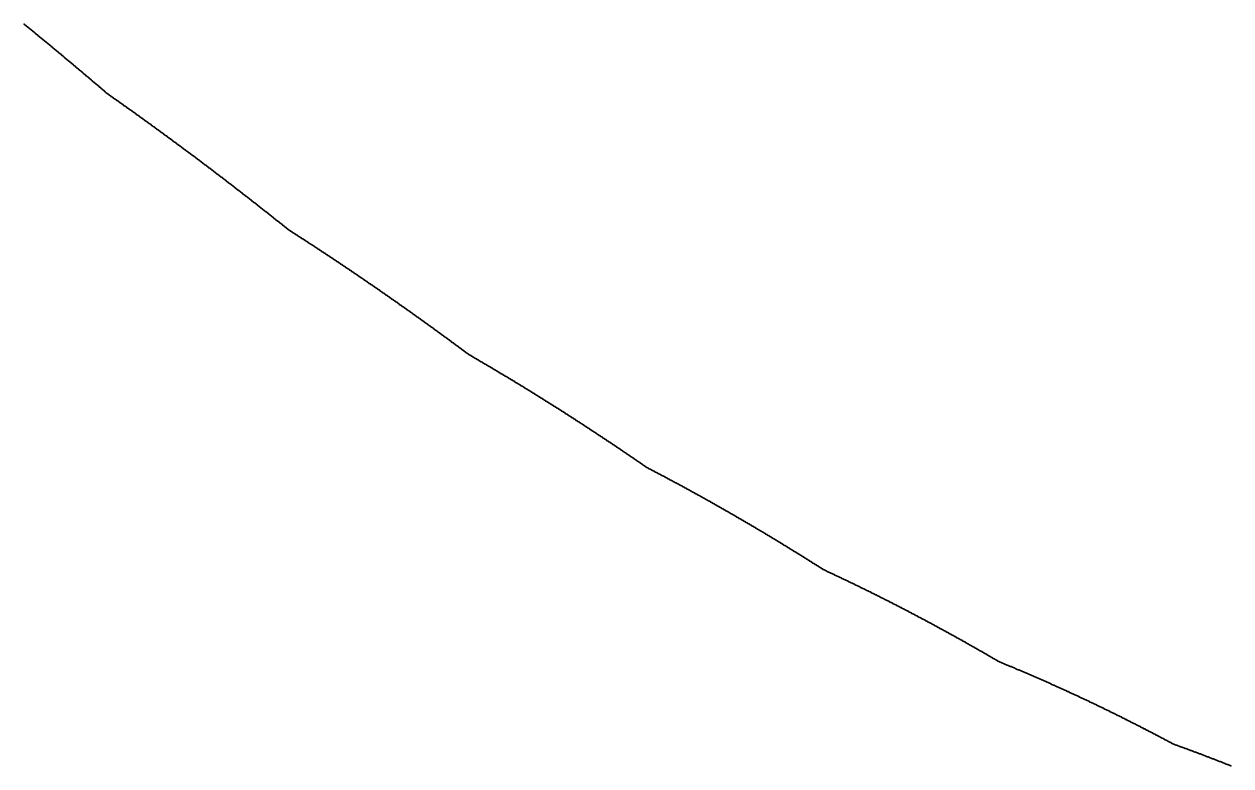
# Model space of a CAD drawing. Header units: metres. Extents: x 0 to 360, y 49 to 117.
# Drawn here: x 67.5 to 78.75, y 70.48 to 77.39 of the extents above; entities that cross this region are included whole.
import ezdxf

# ---------------------------------------------------------------- set-up
doc = ezdxf.new("R2010")
doc.units = ezdxf.units.M

msp = doc.modelspace()

# ---------------------------------------------------------------- linework, layer by layer
for p in [(67.5, 77.389), (67.508, 77.383), (67.516, 77.376), (67.524, 77.37), (67.531, 77.364), (67.539, 77.358), (67.547, 77.351), (67.555, 77.345), (67.562, 77.339), (67.57, 77.332), (67.578, 77.326), (67.586, 77.319), (67.593, 77.313), (67.601, 77.307), (67.609, 77.3), (67.617, 77.294), (67.624, 77.288), (67.632, 77.281), (67.64, 77.275), (67.648, 77.269), (67.655, 77.262), (67.663, 77.256), (67.671, 77.25), (67.679, 77.243), (67.686, 77.237), (67.694, 77.23), (67.702, 77.224), (67.71, 77.218), (67.717, 77.211), (67.725, 77.205), (67.733, 77.198), (67.74, 77.192), (67.748, 77.186), (67.756, 77.179), (67.764, 77.173), (67.771, 77.166), (67.779, 77.16), (67.787, 77.154), (67.795, 77.147), (67.802, 77.141), (67.81, 77.134), (67.818, 77.128), (67.825, 77.121), (67.833, 77.115), (67.841, 77.109), (67.849, 77.102), (67.856, 77.096), (67.864, 77.089), (67.872, 77.083), (67.88, 77.076), (67.887, 77.07), (67.895, 77.063), (67.903, 77.057), (67.91, 77.051), (67.918, 77.044), (67.926, 77.038), (67.934, 77.031), (67.941, 77.025), (67.949, 77.018), (67.957, 77.012), (67.964, 77.005), (67.972, 76.999), (67.98, 76.992), (67.988, 76.986), (67.995, 76.979), (68.003, 76.973), (68.011, 76.966), (68.018, 76.96), (68.026, 76.953), (68.034, 76.947), (68.042, 76.94), (68.049, 76.934), (68.057, 76.927), (68.065, 76.921), (68.072, 76.914), (68.08, 76.908), (68.088, 76.901), (68.096, 76.895), (68.103, 76.888), (68.111, 76.882), (68.119, 76.875), (68.126, 76.869), (68.134, 76.862), (68.142, 76.855), (68.15, 76.849), (68.157, 76.842), (68.165, 76.836), (68.173, 76.829), (68.18, 76.823), (68.188, 76.816), (68.196, 76.81), (68.203, 76.803), (68.211, 76.797), (68.219, 76.79), (68.227, 76.783), (68.234, 76.777), (68.242, 76.77), (68.25, 76.764), (68.257, 76.757), (68.265, 76.75), (68.273, 76.743), (68.28, 76.738), (68.288, 76.732), (68.296, 76.727), (68.304, 76.722), (68.311, 76.716), (68.319, 76.711), (68.327, 76.705), (68.334, 76.7), (68.342, 76.694), (68.35, 76.689), (68.357, 76.684), (68.365, 76.678), (68.373, 76.673), (68.38, 76.667), (68.388, 76.662), (68.396, 76.656), (68.403, 76.651), (68.411, 76.646), (68.419, 76.64), (68.427, 76.635), (68.434, 76.629), (68.442, 76.624), (68.45, 76.618), (68.457, 76.613), (68.465, 76.607), (68.473, 76.602), (68.48, 76.596), (68.488, 76.591), (68.496, 76.586), (68.503, 76.58), (68.511, 76.575), (68.519, 76.569), (68.526, 76.564), (68.534, 76.558), (68.542, 76.553), (68.549, 76.547), (68.557, 76.542), (68.565, 76.536), (68.572, 76.531), (68.58, 76.525), (68.588, 76.52), (68.596, 76.514), (68.603, 76.508), (68.611, 76.503), (68.619, 76.497), (68.626, 76.492), (68.634, 76.486), (68.642, 76.481), (68.649, 76.475), (68.657, 76.47), (68.665, 76.464), (68.672, 76.459), (68.68, 76.453), (68.688, 76.447), (68.695, 76.442), (68.703, 76.436), (68.711, 76.431), (68.718, 76.425), (68.726, 76.42), (68.734, 76.414), (68.741, 76.408), (68.749, 76.403), (68.757, 76.397), (68.764, 76.392), (68.772, 76.386), (68.78, 76.38), (68.787, 76.375), (68.795, 76.369), (68.803, 76.364), (68.81, 76.358), (68.818, 76.352), (68.826, 76.347), (68.833, 76.341), (68.841, 76.336), (68.849, 76.33), (68.856, 76.324), (68.864, 76.319), (68.871, 76.313), (68.879, 76.307), (68.887, 76.302), (68.894, 76.296), (68.902, 76.29), (68.91, 76.285), (68.917, 76.279), (68.925, 76.274), (68.933, 76.268), (68.94, 76.262), (68.948, 76.257), (68.956, 76.251), (68.963, 76.245), (68.971, 76.24), (68.979, 76.234), (68.986, 76.228), (68.994, 76.222), (69.002, 76.217), (69.009, 76.211), (69.017, 76.205), (69.025, 76.2), (69.032, 76.194), (69.04, 76.188), (69.047, 76.183), (69.055, 76.177), (69.063, 76.171), (69.07, 76.165), (69.078, 76.16), (69.086, 76.154), (69.093, 76.148), (69.101, 76.143), (69.109, 76.137), (69.116, 76.131), (69.124, 76.125), (69.132, 76.12), (69.139, 76.114), (69.147, 76.108), (69.154, 76.102), (69.162, 76.097), (69.17, 76.091), (69.177, 76.085), (69.185, 76.079), (69.193, 76.074), (69.2, 76.068), (69.208, 76.062), (69.216, 76.056), (69.223, 76.05), (69.231, 76.045), (69.238, 76.039), (69.246, 76.033), (69.254, 76.027), (69.261, 76.021), (69.269, 76.016), (69.277, 76.01), (69.284, 76.004), (69.292, 75.998), (69.299, 75.992), (69.307, 75.987), (69.315, 75.981), (69.322, 75.975), (69.33, 75.969), (69.338, 75.963), (69.345, 75.958), (69.353, 75.952), (69.36, 75.946), (69.368, 75.94), (69.376, 75.934), (69.383, 75.928), (69.391, 75.923), (69.399, 75.917), (69.406, 75.911), (69.414, 75.905), (69.421, 75.899), (69.429, 75.893), (69.437, 75.887), (69.444, 75.882), (69.452, 75.876), (69.46, 75.87), (69.467, 75.864), (69.475, 75.858), (69.482, 75.852), (69.49, 75.846), (69.498, 75.84), (69.505, 75.834), (69.513, 75.829), (69.52, 75.823), (69.528, 75.817), (69.536, 75.811), (69.543, 75.805), (69.551, 75.799), (69.559, 75.793), (69.566, 75.787), (69.574, 75.781), (69.581, 75.775), (69.589, 75.77), (69.597, 75.764), (69.604, 75.758), (69.612, 75.752), (69.619, 75.746), (69.627, 75.74), (69.635, 75.734), (69.642, 75.728), (69.65, 75.722), (69.657, 75.716), (69.665, 75.71), (69.673, 75.704), (69.68, 75.698), (69.688, 75.692), (69.695, 75.686), (69.703, 75.68), (69.711, 75.674), (69.718, 75.668), (69.726, 75.662), (69.733, 75.656), (69.741, 75.65), (69.749, 75.644), (69.756, 75.638), (69.764, 75.632), (69.771, 75.626), (69.779, 75.62), (69.787, 75.614), (69.794, 75.608), (69.802, 75.602), (69.809, 75.596), (69.817, 75.59), (69.825, 75.584), (69.832, 75.578), (69.84, 75.572), (69.847, 75.566), (69.855, 75.56), (69.863, 75.554), (69.87, 75.548), (69.878, 75.542), (69.885, 75.536), (69.893, 75.53), (69.901, 75.524), (69.908, 75.518), (69.916, 75.512), (69.923, 75.506), (69.931, 75.5), (69.938, 75.494), (69.946, 75.488), (69.954, 75.482), (69.961, 75.475), (69.969, 75.469), (69.976, 75.465), (69.984, 75.46), (69.992, 75.455), (69.999, 75.45), (70.007, 75.445), (70.014, 75.44), (70.022, 75.435), (70.029, 75.431), (70.037, 75.426), (70.045, 75.421), (70.052, 75.416), (70.06, 75.411), (70.067, 75.406), (70.075, 75.401), (70.083, 75.396), (70.09, 75.392), (70.098, 75.387), (70.105, 75.382), (70.113, 75.377), (70.12, 75.372), (70.128, 75.367), (70.136, 75.362), (70.143, 75.357), (70.151, 75.352), (70.158, 75.347), (70.166, 75.342), (70.173, 75.337), (70.181, 75.333), (70.189, 75.328), (70.196, 75.323), (70.204, 75.318), (70.211, 75.313), (70.219, 75.308), (70.226, 75.303), (70.234, 75.298), (70.242, 75.293), (70.249, 75.288), (70.257, 75.283), (70.264, 75.278), (70.272, 75.273), (70.279, 75.268), (70.287, 75.263), (70.294, 75.258), (70.302, 75.253), (70.31, 75.248), (70.317, 75.243), (70.325, 75.238), (70.332, 75.233), (70.34, 75.228), (70.347, 75.223), (70.355, 75.218), (70.363, 75.213), (70.37, 75.208), (70.378, 75.203), (70.385, 75.198), (70.393, 75.193), (70.4, 75.188), (70.408, 75.183), (70.415, 75.178), (70.423, 75.173), (70.431, 75.168), (70.438, 75.163), (70.446, 75.158), (70.453, 75.153), (70.461, 75.148), (70.468, 75.142), (70.476, 75.137), (70.483, 75.132), (70.491, 75.127), (70.499, 75.122), (70.506, 75.117), (70.514, 75.112), (70.521, 75.107), (70.529, 75.102), (70.536, 75.097), (70.544, 75.092), (70.551, 75.087), (70.559, 75.081), (70.566, 75.076), (70.574, 75.071), (70.582, 75.066), (70.589, 75.061), (70.597, 75.056), (70.604, 75.051), (70.612, 75.046), (70.619, 75.04), (70.627, 75.035), (70.634, 75.03), (70.642, 75.025), (70.649, 75.02), (70.657, 75.015), (70.665, 75.01), (70.672, 75.004), (70.68, 74.999), (70.687, 74.994), (70.695, 74.989), (70.702, 74.984), (70.71, 74.979), (70.717, 74.973), (70.725, 74.968), (70.732, 74.963), (70.74, 74.958), (70.747, 74.953), (70.755, 74.948), (70.763, 74.942), (70.77, 74.937), (70.778, 74.932), (70.785, 74.927), (70.793, 74.922), (70.8, 74.916), (70.808, 74.911), (70.815, 74.906), (70.823, 74.901), (70.83, 74.895), (70.838, 74.89), (70.845, 74.885), (70.853, 74.88), (70.86, 74.874), (70.868, 74.869), (70.875, 74.864), (70.883, 74.859), (70.891, 74.853), (70.898, 74.848), (70.906, 74.843), (70.913, 74.838), (70.921, 74.832), (70.928, 74.827), (70.936, 74.822), (70.943, 74.817), (70.951, 74.811), (70.958, 74.806), (70.966, 74.801), (70.973, 74.796), (70.981, 74.79), (70.988, 74.785), (70.996, 74.78), (71.003, 74.774), (71.011, 74.769), (71.018, 74.764), (71.026, 74.758), (71.033, 74.753), (71.041, 74.748), (71.048, 74.742), (71.056, 74.737), (71.064, 74.732), (71.071, 74.727), (71.079, 74.721), (71.086, 74.716), (71.094, 74.711), (71.101, 74.705), (71.109, 74.7), (71.116, 74.694), (71.124, 74.689), (71.131, 74.684), (71.139, 74.678), (71.146, 74.673), (71.154, 74.668), (71.161, 74.662), (71.169, 74.657), (71.176, 74.652), (71.184, 74.646), (71.191, 74.641), (71.199, 74.635), (71.206, 74.63), (71.214, 74.625), (71.221, 74.619), (71.229, 74.614), (71.236, 74.608), (71.244, 74.603), (71.251, 74.598), (71.259, 74.592), (71.266, 74.587), (71.274, 74.581), (71.281, 74.576), (71.289, 74.571), (71.296, 74.565), (71.304, 74.56), (71.311, 74.554), (71.319, 74.549), (71.326, 74.543), (71.334, 74.538), (71.341, 74.533), (71.349, 74.527), (71.356, 74.522), (71.364, 74.516), (71.371, 74.511), (71.379, 74.505), (71.386, 74.5), (71.394, 74.494), (71.401, 74.489), (71.409, 74.483), (71.416, 74.478), (71.424, 74.472), (71.431, 74.467), (71.439, 74.462), (71.446, 74.456), (71.454, 74.451), (71.461, 74.445), (71.469, 74.44), (71.476, 74.434), (71.484, 74.429), (71.491, 74.423), (71.499, 74.418), (71.506, 74.412), (71.514, 74.407), (71.521, 74.401), (71.529, 74.395), (71.536, 74.39), (71.544, 74.384), (71.551, 74.379), (71.559, 74.373), (71.566, 74.368), (71.573, 74.362), (71.581, 74.357), (71.588, 74.351), (71.596, 74.346), (71.603, 74.34), (71.611, 74.335), (71.618, 74.329), (71.626, 74.323), (71.633, 74.318), (71.641, 74.312), (71.648, 74.307), (71.656, 74.303), (71.663, 74.299), (71.671, 74.294), (71.678, 74.29), (71.686, 74.286), (71.693, 74.281), (71.701, 74.277), (71.708, 74.273), (71.716, 74.268), (71.723, 74.264), (71.731, 74.259), (71.738, 74.255), (71.745, 74.251), (71.753, 74.246), (71.76, 74.242), (71.768, 74.238), (71.775, 74.233), (71.783, 74.229), (71.79, 74.224), (71.798, 74.22), (71.805, 74.216), (71.813, 74.211), (71.82, 74.207), (71.828, 74.202), (71.835, 74.198), (71.843, 74.194), (71.85, 74.189), (71.858, 74.185), (71.865, 74.18), (71.872, 74.176), (71.88, 74.171), (71.887, 74.167), (71.895, 74.163), (71.902, 74.158), (71.91, 74.154), (71.917, 74.149), (71.925, 74.145), (71.932, 74.14), (71.94, 74.136), (71.947, 74.131), (71.955, 74.127), (71.962, 74.123), (71.969, 74.118), (71.977, 74.114), (71.984, 74.109), (71.992, 74.105), (71.999, 74.1), (72.007, 74.096), (72.014, 74.091), (72.022, 74.087), (72.029, 74.082), (72.037, 74.078), (72.044, 74.073), (72.051, 74.069), (72.059, 74.064), (72.066, 74.06), (72.074, 74.055), (72.081, 74.05), (72.089, 74.046), (72.096, 74.041), (72.104, 74.037), (72.111, 74.032), (72.119, 74.028), (72.126, 74.023), (72.133, 74.019), (72.141, 74.014), (72.148, 74.01), (72.156, 74.005), (72.163, 74), (72.171, 73.996), (72.178, 73.991), (72.186, 73.987), (72.193, 73.982), (72.2, 73.978), (72.208, 73.973), (72.215, 73.968), (72.223, 73.964), (72.23, 73.959), (72.238, 73.955), (72.245, 73.95), (72.253, 73.945), (72.26, 73.941), (72.267, 73.936), (72.275, 73.931), (72.282, 73.927), (72.29, 73.922), (72.297, 73.918), (72.305, 73.913), (72.312, 73.908), (72.32, 73.904), (72.327, 73.899), (72.334, 73.894), (72.342, 73.89), (72.349, 73.885), (72.357, 73.88), (72.364, 73.876), (72.372, 73.871), (72.379, 73.866), (72.386, 73.862), (72.394, 73.857), (72.401, 73.852), (72.409, 73.848), (72.416, 73.843), (72.424, 73.838), (72.431, 73.834), (72.438, 73.829), (72.446, 73.824), (72.453, 73.82), (72.461, 73.815), (72.468, 73.81), (72.476, 73.805), (72.483, 73.801), (72.491, 73.796), (72.498, 73.791), (72.505, 73.787), (72.513, 73.782), (72.52, 73.777), (72.528, 73.772), (72.535, 73.768), (72.542, 73.763), (72.55, 73.758), (72.557, 73.753), (72.565, 73.749), (72.572, 73.744), (72.58, 73.739), (72.587, 73.734), (72.594, 73.73), (72.602, 73.725), (72.609, 73.72), (72.617, 73.715), (72.624, 73.71), (72.632, 73.706), (72.639, 73.701), (72.646, 73.696), (72.654, 73.691), (72.661, 73.686), (72.669, 73.682), (72.676, 73.677), (72.683, 73.672), (72.691, 73.667), (72.698, 73.662), (72.706, 73.658), (72.713, 73.653), (72.721, 73.648), (72.728, 73.643), (72.735, 73.638), (72.743, 73.633), (72.75, 73.629), (72.758, 73.624), (72.765, 73.619), (72.772, 73.614), (72.78, 73.609), (72.787, 73.604), (72.795, 73.599), (72.802, 73.595), (72.809, 73.59), (72.817, 73.585), (72.824, 73.58), (72.832, 73.575), (72.839, 73.57), (72.847, 73.565), (72.854, 73.56), (72.861, 73.556), (72.869, 73.551), (72.876, 73.546), (72.884, 73.541), (72.891, 73.536), (72.898, 73.531), (72.906, 73.526), (72.913, 73.521), (72.921, 73.516), (72.928, 73.511), (72.935, 73.506), (72.943, 73.501), (72.95, 73.497), (72.958, 73.492), (72.965, 73.487), (72.972, 73.482), (72.98, 73.477), (72.987, 73.472), (72.995, 73.467), (73.002, 73.462), (73.009, 73.457), (73.017, 73.452), (73.024, 73.447), (73.032, 73.442), (73.039, 73.437), (73.046, 73.432), (73.054, 73.427), (73.061, 73.422), (73.069, 73.417), (73.076, 73.412), (73.083, 73.407), (73.091, 73.402), (73.098, 73.397), (73.105, 73.392), (73.113, 73.387), (73.12, 73.382), (73.128, 73.377), (73.135, 73.372), (73.142, 73.367), (73.15, 73.362), (73.157, 73.357), (73.165, 73.352), (73.172, 73.347), (73.179, 73.342), (73.187, 73.337), (73.194, 73.332), (73.202, 73.327), (73.209, 73.322), (73.216, 73.317), (73.224, 73.312), (73.231, 73.307), (73.238, 73.302), (73.246, 73.297), (73.253, 73.291), (73.261, 73.286), (73.268, 73.281), (73.275, 73.276), (73.283, 73.271), (73.29, 73.266), (73.298, 73.261), (73.305, 73.256), (73.312, 73.252), (73.32, 73.248), (73.327, 73.244), (73.334, 73.24), (73.342, 73.237), (73.349, 73.233), (73.357, 73.229), (73.364, 73.225), (73.371, 73.221), (73.379, 73.217), (73.386, 73.213), (73.393, 73.21), (73.401, 73.206), (73.408, 73.202), (73.416, 73.198), (73.423, 73.194), (73.43, 73.19), (73.438, 73.186), (73.445, 73.182), (73.452, 73.178), (73.46, 73.175), (73.467, 73.171), (73.474, 73.167), (73.482, 73.163), (73.489, 73.159), (73.497, 73.155), (73.504, 73.151), (73.511, 73.147), (73.519, 73.143), (73.526, 73.139), (73.533, 73.135), (73.541, 73.131), (73.548, 73.127), (73.556, 73.123), (73.563, 73.119), (73.57, 73.115), (73.578, 73.112), (73.585, 73.108), (73.592, 73.104), (73.6, 73.1), (73.607, 73.096), (73.614, 73.092), (73.622, 73.088), (73.629, 73.084), (73.637, 73.08), (73.644, 73.076), (73.651, 73.072), (73.659, 73.068), (73.666, 73.064), (73.673, 73.06), (73.681, 73.056), (73.688, 73.052), (73.695, 73.048), (73.703, 73.044), (73.71, 73.04), (73.717, 73.035), (73.725, 73.031), (73.732, 73.027), (73.74, 73.023), (73.747, 73.019), (73.754, 73.015), (73.762, 73.011), (73.769, 73.007), (73.776, 73.003), (73.784, 72.999), (73.791, 72.995), (73.798, 72.991), (73.806, 72.987), (73.813, 72.983), (73.82, 72.979), (73.828, 72.975), (73.835, 72.97), (73.842, 72.966), (73.85, 72.962), (73.857, 72.958), (73.864, 72.954), (73.872, 72.95), (73.879, 72.946), (73.887, 72.942), (73.894, 72.938), (73.901, 72.933), (73.909, 72.929), (73.916, 72.925), (73.923, 72.921), (73.931, 72.917), (73.938, 72.913), (73.945, 72.909), (73.953, 72.904), (73.96, 72.9), (73.967, 72.896), (73.975, 72.892), (73.982, 72.888), (73.989, 72.884), (73.997, 72.879), (74.004, 72.875), (74.011, 72.871), (74.019, 72.867), (74.026, 72.863), (74.033, 72.858), (74.041, 72.854), (74.048, 72.85), (74.055, 72.846), (74.063, 72.842), (74.07, 72.837), (74.077, 72.833), (74.085, 72.829), (74.092, 72.825), (74.099, 72.821), (74.107, 72.816), (74.114, 72.812), (74.121, 72.808), (74.129, 72.804), (74.136, 72.799), (74.143, 72.795), (74.151, 72.791), (74.158, 72.787), (74.165, 72.782), (74.173, 72.778), (74.18, 72.774), (74.187, 72.77), (74.195, 72.765), (74.202, 72.761), (74.209, 72.757), (74.217, 72.752), (74.224, 72.748), (74.231, 72.744), (74.239, 72.74), (74.246, 72.735), (74.253, 72.731), (74.261, 72.727), (74.268, 72.722), (74.275, 72.718), (74.283, 72.714), (74.29, 72.709), (74.297, 72.705), (74.305, 72.701), (74.312, 72.696), (74.319, 72.692), (74.327, 72.688), (74.334, 72.683), (74.341, 72.679), (74.348, 72.675), (74.356, 72.67), (74.363, 72.666), (74.37, 72.662), (74.378, 72.657), (74.385, 72.653), (74.392, 72.649), (74.4, 72.644), (74.407, 72.64), (74.414, 72.635), (74.422, 72.631), (74.429, 72.627), (74.436, 72.622), (74.444, 72.618), (74.451, 72.613), (74.458, 72.609), (74.466, 72.605), (74.473, 72.6), (74.48, 72.596), (74.487, 72.591), (74.495, 72.587), (74.502, 72.583), (74.509, 72.578), (74.517, 72.574), (74.524, 72.569), (74.531, 72.565), (74.539, 72.56), (74.546, 72.556), (74.553, 72.552), (74.561, 72.547), (74.568, 72.543), (74.575, 72.538), (74.582, 72.534), (74.59, 72.529), (74.597, 72.525), (74.604, 72.52), (74.612, 72.516), (74.619, 72.511), (74.626, 72.507), (74.634, 72.502), (74.641, 72.498), (74.648, 72.493), (74.655, 72.489), (74.663, 72.484), (74.67, 72.48), (74.677, 72.475), (74.685, 72.471), (74.692, 72.466), (74.699, 72.462), (74.707, 72.457), (74.714, 72.453), (74.721, 72.448), (74.728, 72.444), (74.736, 72.439), (74.743, 72.435), (74.75, 72.43), (74.758, 72.426), (74.765, 72.421), (74.772, 72.416), (74.78, 72.412), (74.787, 72.407), (74.794, 72.403), (74.801, 72.398), (74.809, 72.394), (74.816, 72.389), (74.823, 72.384), (74.831, 72.38), (74.838, 72.375), (74.845, 72.371), (74.852, 72.366), (74.86, 72.362), (74.867, 72.357), (74.874, 72.352), (74.882, 72.348), (74.889, 72.343), (74.896, 72.339), (74.904, 72.334), (74.911, 72.329), (74.918, 72.325), (74.925, 72.32), (74.933, 72.315), (74.94, 72.311), (74.947, 72.306), (74.955, 72.302), (74.962, 72.298), (74.969, 72.295), (74.976, 72.292), (74.984, 72.288), (74.991, 72.285), (74.998, 72.281), (75.006, 72.278), (75.013, 72.275), (75.02, 72.271), (75.027, 72.268), (75.035, 72.264), (75.042, 72.261), (75.049, 72.258), (75.056, 72.254), (75.064, 72.251), (75.071, 72.247), (75.078, 72.244), (75.086, 72.24), (75.093, 72.237), (75.1, 72.234), (75.107, 72.23), (75.115, 72.227), (75.122, 72.223), (75.129, 72.22), (75.137, 72.216), (75.144, 72.213), (75.151, 72.209), (75.158, 72.206), (75.166, 72.202), (75.173, 72.199), (75.18, 72.196), (75.187, 72.192), (75.195, 72.189), (75.202, 72.185), (75.209, 72.182), (75.217, 72.178), (75.224, 72.175), (75.231, 72.171), (75.238, 72.168), (75.246, 72.164), (75.253, 72.16), (75.26, 72.157), (75.267, 72.153), (75.275, 72.15), (75.282, 72.146), (75.289, 72.143), (75.296, 72.139), (75.304, 72.136), (75.311, 72.132), (75.318, 72.129), (75.326, 72.125), (75.333, 72.121), (75.34, 72.118), (75.347, 72.114), (75.355, 72.111), (75.362, 72.107), (75.369, 72.104), (75.376, 72.1), (75.384, 72.096), (75.391, 72.093), (75.398, 72.089), (75.405, 72.086), (75.413, 72.082), (75.42, 72.078), (75.427, 72.075), (75.434, 72.071), (75.442, 72.068), (75.449, 72.064), (75.456, 72.06), (75.463, 72.057), (75.471, 72.053), (75.478, 72.049), (75.485, 72.046), (75.492, 72.042), (75.5, 72.038), (75.507, 72.035), (75.514, 72.031), (75.522, 72.027), (75.529, 72.024), (75.536, 72.02), (75.543, 72.016), (75.551, 72.013), (75.558, 72.009), (75.565, 72.005), (75.572, 72.002), (75.58, 71.998), (75.587, 71.994), (75.594, 71.991), (75.601, 71.987), (75.609, 71.983), (75.616, 71.979), (75.623, 71.976), (75.63, 71.972), (75.638, 71.968), (75.645, 71.965), (75.652, 71.961), (75.659, 71.957), (75.667, 71.953), (75.674, 71.95), (75.681, 71.946), (75.688, 71.942), (75.695, 71.938), (75.703, 71.935), (75.71, 71.931), (75.717, 71.927), (75.724, 71.923), (75.732, 71.919), (75.739, 71.916), (75.746, 71.912), (75.753, 71.908), (75.761, 71.904), (75.768, 71.901), (75.775, 71.897), (75.782, 71.893), (75.79, 71.889), (75.797, 71.885), (75.804, 71.881), (75.811, 71.878), (75.819, 71.874), (75.826, 71.87), (75.833, 71.866), (75.84, 71.862), (75.848, 71.859), (75.855, 71.855), (75.862, 71.851), (75.869, 71.847), (75.876, 71.843), (75.884, 71.839), (75.891, 71.835), (75.898, 71.832), (75.905, 71.828), (75.913, 71.824), (75.92, 71.82), (75.927, 71.816), (75.934, 71.812), (75.942, 71.808), (75.949, 71.804), (75.956, 71.801), (75.963, 71.797), (75.97, 71.793), (75.978, 71.789), (75.985, 71.785), (75.992, 71.781), (75.999, 71.777), (76.007, 71.773), (76.014, 71.769), (76.021, 71.765), (76.028, 71.761), (76.036, 71.757), (76.043, 71.754), (76.05, 71.75), (76.057, 71.746), (76.064, 71.742), (76.072, 71.738), (76.079, 71.734), (76.086, 71.73), (76.093, 71.726), (76.101, 71.722), (76.108, 71.718), (76.115, 71.714), (76.122, 71.71), (76.129, 71.706), (76.137, 71.702), (76.144, 71.698), (76.151, 71.694), (76.158, 71.69), (76.166, 71.686), (76.173, 71.682), (76.18, 71.678), (76.187, 71.674), (76.194, 71.67), (76.202, 71.666), (76.209, 71.662), (76.216, 71.658), (76.223, 71.654), (76.23, 71.65), (76.238, 71.646), (76.245, 71.642), (76.252, 71.638), (76.259, 71.634), (76.267, 71.63), (76.274, 71.626), (76.281, 71.622), (76.288, 71.617), (76.295, 71.613), (76.303, 71.609), (76.31, 71.605), (76.317, 71.601), (76.324, 71.597), (76.331, 71.593), (76.339, 71.589), (76.346, 71.585), (76.353, 71.581), (76.36, 71.577), (76.367, 71.573), (76.375, 71.568), (76.382, 71.564), (76.389, 71.56), (76.396, 71.556), (76.404, 71.552), (76.411, 71.548), (76.418, 71.544), (76.425, 71.54), (76.432, 71.535), (76.44, 71.531), (76.447, 71.527), (76.454, 71.523), (76.461, 71.519), (76.468, 71.515), (76.476, 71.511), (76.483, 71.506), (76.49, 71.502), (76.497, 71.498), (76.504, 71.494), (76.512, 71.49), (76.519, 71.486), (76.526, 71.481), (76.533, 71.477), (76.54, 71.473), (76.548, 71.469), (76.555, 71.465), (76.562, 71.46), (76.569, 71.456), (76.576, 71.452), (76.584, 71.448), (76.591, 71.444), (76.598, 71.441), (76.605, 71.438), (76.612, 71.435), (76.62, 71.432), (76.627, 71.429), (76.634, 71.426), (76.641, 71.423), (76.648, 71.42), (76.655, 71.417), (76.663, 71.414), (76.67, 71.411), (76.677, 71.408), (76.684, 71.406), (76.691, 71.403), (76.699, 71.4), (76.706, 71.397), (76.713, 71.394), (76.72, 71.391), (76.727, 71.388), (76.735, 71.385), (76.742, 71.381), (76.749, 71.378), (76.756, 71.375), (76.763, 71.372), (76.77, 71.369), (76.778, 71.366), (76.785, 71.363), (76.792, 71.36), (76.799, 71.357), (76.806, 71.354), (76.814, 71.351), (76.821, 71.348), (76.828, 71.345), (76.835, 71.342), (76.842, 71.339), (76.85, 71.336), (76.857, 71.333), (76.864, 71.33), (76.871, 71.327), (76.878, 71.323), (76.885, 71.32), (76.893, 71.317), (76.9, 71.314), (76.907, 71.311), (76.914, 71.308), (76.921, 71.305), (76.928, 71.302), (76.936, 71.299), (76.943, 71.295), (76.95, 71.292), (76.957, 71.289), (76.964, 71.286), (76.972, 71.283), (76.979, 71.28), (76.986, 71.277), (76.993, 71.273), (77, 71.27), (77.007, 71.267), (77.015, 71.264), (77.022, 71.261), (77.029, 71.258), (77.036, 71.254), (77.043, 71.251), (77.05, 71.248), (77.058, 71.245), (77.065, 71.242), (77.072, 71.238), (77.079, 71.235), (77.086, 71.232), (77.093, 71.229), (77.101, 71.226), (77.108, 71.222), (77.115, 71.219), (77.122, 71.216), (77.129, 71.213), (77.136, 71.209), (77.144, 71.206), (77.151, 71.203), (77.158, 71.2), (77.165, 71.197), (77.172, 71.193), (77.179, 71.19), (77.187, 71.187), (77.194, 71.183), (77.201, 71.18), (77.208, 71.177), (77.215, 71.174), (77.222, 71.17), (77.23, 71.167), (77.237, 71.164), (77.244, 71.16), (77.251, 71.157), (77.258, 71.154), (77.265, 71.151), (77.273, 71.147), (77.28, 71.144), (77.287, 71.141), (77.294, 71.137), (77.301, 71.134), (77.308, 71.131), (77.316, 71.127), (77.323, 71.124), (77.33, 71.121), (77.337, 71.117), (77.344, 71.114), (77.351, 71.111), (77.358, 71.107), (77.366, 71.104), (77.373, 71.101), (77.38, 71.097), (77.387, 71.094), (77.394, 71.09), (77.401, 71.087), (77.409, 71.084), (77.416, 71.08), (77.423, 71.077), (77.43, 71.073), (77.437, 71.07), (77.444, 71.067), (77.451, 71.063), (77.459, 71.06), (77.466, 71.056), (77.473, 71.053), (77.48, 71.05), (77.487, 71.046), (77.494, 71.043), (77.502, 71.039), (77.509, 71.036), (77.516, 71.032), (77.523, 71.029), (77.53, 71.026), (77.537, 71.022), (77.544, 71.019), (77.552, 71.015), (77.559, 71.012), (77.566, 71.008), (77.573, 71.005), (77.58, 71.001), (77.587, 70.998), (77.594, 70.994), (77.602, 70.991), (77.609, 70.987), (77.616, 70.984), (77.623, 70.98), (77.63, 70.977), (77.637, 70.973), (77.644, 70.97), (77.652, 70.966), (77.659, 70.963), (77.666, 70.959), (77.673, 70.956), (77.68, 70.952), (77.687, 70.949), (77.694, 70.945), (77.702, 70.942), (77.709, 70.938), (77.716, 70.934), (77.723, 70.931), (77.73, 70.927), (77.737, 70.924), (77.744, 70.92), (77.751, 70.917), (77.759, 70.913), (77.766, 70.909), (77.773, 70.906), (77.78, 70.902), (77.787, 70.899), (77.794, 70.895), (77.801, 70.892), (77.809, 70.888), (77.816, 70.884), (77.823, 70.881), (77.83, 70.877), (77.837, 70.874), (77.844, 70.87), (77.851, 70.866), (77.858, 70.863), (77.866, 70.859), (77.873, 70.855), (77.88, 70.852), (77.887, 70.848), (77.894, 70.844), (77.901, 70.841), (77.908, 70.837), (77.915, 70.833), (77.923, 70.83), (77.93, 70.826), (77.937, 70.822), (77.944, 70.819), (77.951, 70.815), (77.958, 70.811), (77.965, 70.808), (77.972, 70.804), (77.98, 70.8), (77.987, 70.797), (77.994, 70.793), (78.001, 70.789), (78.008, 70.786), (78.015, 70.782), (78.022, 70.778), (78.029, 70.774), (78.037, 70.771), (78.044, 70.767), (78.051, 70.763), (78.058, 70.76), (78.065, 70.756), (78.072, 70.752), (78.079, 70.748), (78.086, 70.745), (78.094, 70.741), (78.101, 70.737), (78.108, 70.733), (78.115, 70.73), (78.122, 70.726), (78.129, 70.722), (78.136, 70.718), (78.143, 70.714), (78.15, 70.711), (78.158, 70.707), (78.165, 70.703), (78.172, 70.699), (78.179, 70.696), (78.186, 70.692), (78.193, 70.688), (78.2, 70.684), (78.207, 70.68), (78.214, 70.677), (78.222, 70.674), (78.229, 70.672), (78.236, 70.669), (78.243, 70.667), (78.25, 70.664), (78.257, 70.661), (78.264, 70.659), (78.271, 70.656), (78.278, 70.654), (78.286, 70.651), (78.293, 70.649), (78.3, 70.646), (78.307, 70.643), (78.314, 70.641), (78.321, 70.638), (78.328, 70.636), (78.335, 70.633), (78.342, 70.63), (78.35, 70.628), (78.357, 70.625), (78.364, 70.623), (78.371, 70.62), (78.378, 70.617), (78.385, 70.615), (78.392, 70.612), (78.399, 70.609), (78.406, 70.607), (78.413, 70.604), (78.421, 70.602), (78.428, 70.599), (78.435, 70.596), (78.442, 70.594), (78.449, 70.591), (78.456, 70.588), (78.463, 70.586), (78.47, 70.583), (78.477, 70.58), (78.484, 70.578), (78.492, 70.575), (78.499, 70.572), (78.506, 70.569), (78.513, 70.567), (78.52, 70.564), (78.527, 70.561), (78.534, 70.559), (78.541, 70.556), (78.548, 70.553), (78.555, 70.55), (78.562, 70.548), (78.57, 70.545), (78.577, 70.542), (78.584, 70.54), (78.591, 70.537), (78.598, 70.534), (78.605, 70.531), (78.612, 70.528), (78.619, 70.526), (78.626, 70.523), (78.633, 70.52), (78.641, 70.517), (78.648, 70.515), (78.655, 70.512), (78.662, 70.509), (78.669, 70.506), (78.676, 70.503), (78.683, 70.501), (78.69, 70.498), (78.697, 70.495), (78.704, 70.492), (78.711, 70.489), (78.718, 70.487), (78.726, 70.484), (78.733, 70.481), (78.74, 70.478), (78.747, 70.475)]:
    msp.add_point(p)

doc.saveas('drawing.dxf')
